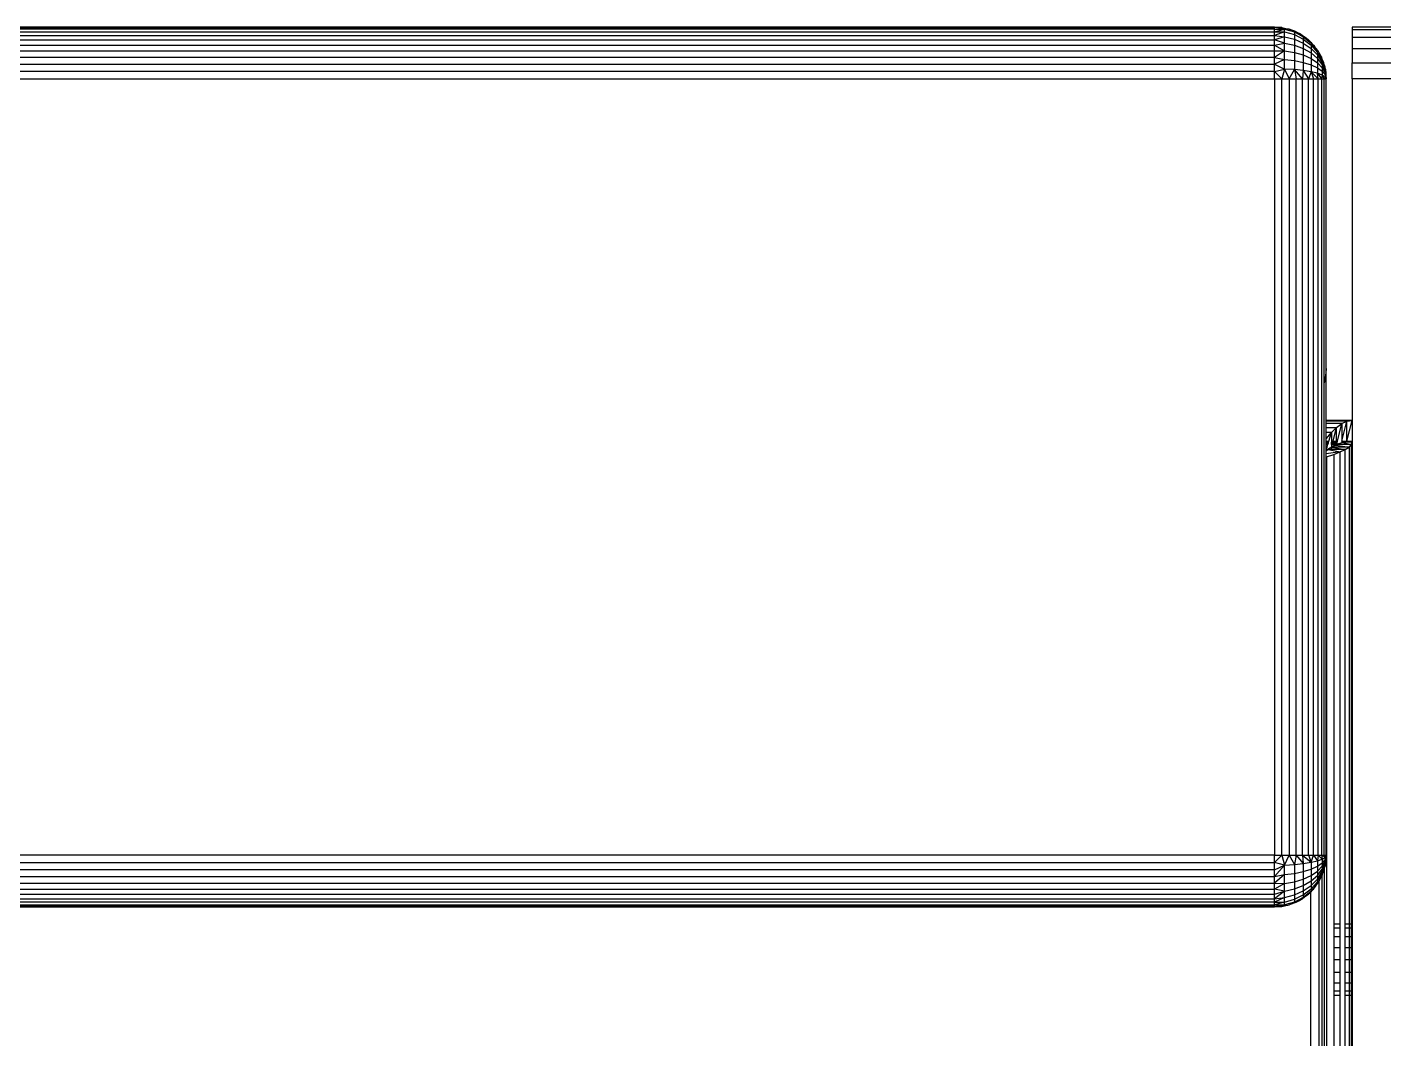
# Model space of a CAD drawing. Header units: inches. Extents: x 12 to 4609, y 5 to 3256.
# Drawn here: x 1554.3 to 1685.4, y 1342 to 1439.7 of the extents above; entities that cross this region are included whole.
import ezdxf

# ---------------------------------------------------------------- set-up
doc = ezdxf.new("R2010")
doc.units = ezdxf.units.IN
doc.header["$MEASUREMENT"] = 0

msp = doc.modelspace()

# ---------------------------------------------------------------- linework, layer by layer
for p, q in [((1674.84, 1439.74), (710.34, 1439.74)), ((710.34, 1439.69), (1674.84, 1439.69)), ((1674.84, 1439.53), (710.34, 1439.53)), ((710.34, 1439.29), (1674.84, 1439.29)), ((1675.5, 1439.69), (1674.84, 1439.74)), ((1674.84, 1439.69), (1674.84, 1439.74)), ((1675.82, 1439.55), (1674.84, 1439.69)), ((1674.84, 1439.53), (1674.84, 1439.69)), ((1675.5, 1439.69), (1674.84, 1439.69)), ((1674.84, 1439.29), (1675.82, 1439.55)), ((1674.84, 1439.53), (1675.82, 1439.55)), ((1674.84, 1439.29), (1674.84, 1439.53)), ((1674.84, 1438.94), (1674.84, 1439.29)), ((1674.84, 1439.29), (1675.82, 1439.27)), ((1675.82, 1439.27), (1674.84, 1438.94)), ((1675.5, 1439.69), (1675.53, 1439.69)), ((1675.55, 1439.69), (1675.53, 1439.69)), ((1675.55, 1439.69), (1675.82, 1439.55)), ((1675.55, 1439.69), (1676.05, 1439.58)), ((1675.82, 1439.55), (1676.05, 1439.58)), ((1675.82, 1439.27), (1675.82, 1439.55)), ((1675.82, 1439.55), (1676.76, 1439.27)), ((1675.82, 1438.81), (1675.82, 1439.27)), ((1675.82, 1439.27), (1676.76, 1439.01)), ((1676.05, 1439.58), (1676.15, 1439.56)), ((1676.2, 1439.55), (1676.15, 1439.56)), ((1676.25, 1439.53), (1676.2, 1439.55)), ((1676.5, 1439.44), (1676.25, 1439.53)), ((1676.25, 1439.53), (1676.76, 1439.27)), ((1676.81, 1439.34), (1676.5, 1439.44)), ((1676.87, 1439.3), (1676.76, 1439.27)), ((1676.76, 1439.27), (1676.76, 1439.01)), ((1676.76, 1439.27), (1677.62, 1438.81)), ((1676.81, 1439.34), (1676.87, 1439.3)), ((1676.92, 1439.29), (1676.87, 1439.3)), ((1676.92, 1439.29), (1677.62, 1438.81)), ((1676.92, 1439.29), (1677.25, 1439.11)), ((1692.34, 1439.74), (1682.34, 1439.74)), ((1682.34, 1439.74), (1682.34, 1439.49)), ((1682.34, 1439.49), (1682.34, 1438.78)), ((1692.34, 1439.49), (1682.34, 1439.49)), ((710.34, 1438.94), (1674.84, 1438.94)), ((710.34, 1438.52), (1674.84, 1438.52)), ((710.34, 1438.01), (1674.84, 1438.01)), ((1674.84, 1438.52), (1674.84, 1438.94)), ((1674.84, 1438.94), (1675.82, 1438.81)), ((1675.82, 1438.81), (1674.84, 1438.52)), ((1675.82, 1438.2), (1674.84, 1438.52)), ((1674.84, 1438.01), (1674.84, 1438.52)), ((1674.84, 1438.01), (1675.82, 1438.2)), ((1674.84, 1437.44), (1674.84, 1438.01)), ((1674.84, 1438.01), (1675.82, 1437.46)), ((1675.82, 1438.2), (1675.82, 1438.81)), ((1675.82, 1438.81), (1676.76, 1438.58)), ((1675.82, 1437.46), (1675.82, 1438.2)), ((1675.82, 1438.2), (1676.76, 1438)), ((1676.76, 1439.01), (1676.76, 1438.58)), ((1676.76, 1439.01), (1677.62, 1438.58)), ((1676.76, 1438.58), (1676.76, 1438)), ((1676.76, 1438.58), (1677.62, 1438.19)), ((1676.76, 1438), (1676.76, 1437.3)), ((1676.76, 1438), (1677.62, 1437.68)), ((1677.34, 1439.07), (1677.25, 1439.11)), ((1677.41, 1439.02), (1677.34, 1439.07)), ((1677.46, 1439), (1677.41, 1439.02)), ((1677.52, 1438.96), (1677.46, 1439)), ((1677.55, 1438.94), (1677.49, 1438.98)), ((1677.55, 1438.94), (1677.52, 1438.96)), ((1677.59, 1438.91), (1677.55, 1438.94)), ((1677.63, 1438.88), (1677.59, 1438.91)), ((1677.59, 1438.91), (1677.62, 1438.81)), ((1677.62, 1438.81), (1677.62, 1438.58)), ((1677.62, 1438.81), (1678.38, 1438.2)), ((1677.62, 1438.58), (1677.62, 1438.19)), ((1677.62, 1438.58), (1678.38, 1438)), ((1677.62, 1438.19), (1677.62, 1437.68)), ((1677.62, 1438.19), (1678.38, 1437.68)), ((1677.63, 1438.88), (1677.79, 1438.78)), ((1677.63, 1438.88), (1678.38, 1438.2)), ((1677.79, 1438.78), (1677.93, 1438.66)), ((1677.93, 1438.66), (1678.11, 1438.52)), ((1678.22, 1438.4), (1678.11, 1438.52)), ((1678.31, 1438.32), (1678.22, 1438.4)), ((1678.39, 1438.26), (1678.31, 1438.32)), ((1678.31, 1438.32), (1678.38, 1438.2)), ((1678.38, 1438.2), (1678.38, 1438)), ((1678.38, 1438.2), (1679, 1437.47)), ((1678.38, 1438.2), (1678.51, 1438.1)), ((1678.38, 1438), (1678.38, 1437.68)), ((1678.38, 1438), (1679, 1437.3)), ((1678.43, 1438.22), (1678.39, 1438.26)), ((1678.44, 1438.19), (1678.43, 1438.22)), ((1678.48, 1438.16), (1678.44, 1438.19)), ((1678.51, 1438.1), (1678.48, 1438.16)), ((1678.62, 1438.01), (1678.51, 1438.1)), ((1678.66, 1437.95), (1678.62, 1438.01)), ((1678.75, 1437.86), (1678.66, 1437.95)), ((1682.34, 1438.78), (1682.34, 1437.68)), ((1682.34, 1438.78), (1692.34, 1438.78)), ((710.34, 1437.44), (1674.84, 1437.44)), ((1674.84, 1436.81), (710.34, 1436.81)), ((1674.84, 1437.44), (1675.82, 1437.46)), ((1675.82, 1437.46), (1674.84, 1436.81)), ((1674.84, 1436.81), (1674.84, 1437.44)), ((1674.84, 1436.15), (1674.84, 1436.81)), ((1674.84, 1436.81), (1675.82, 1436.61)), ((1675.82, 1436.61), (1675.82, 1437.46)), ((1675.82, 1437.46), (1676.76, 1437.3)), ((1676.76, 1437.3), (1676.76, 1436.51)), ((1676.76, 1437.3), (1677.62, 1437.05)), ((1677.62, 1437.68), (1677.62, 1437.05)), ((1677.62, 1437.68), (1678.38, 1437.24)), ((1677.62, 1437.05), (1677.62, 1436.33)), ((1677.62, 1437.05), (1678.38, 1436.7)), ((1678.38, 1437.68), (1678.38, 1437.24)), ((1678.38, 1437.68), (1679, 1437.05)), ((1678.38, 1437.24), (1678.38, 1436.7)), ((1678.38, 1437.24), (1679, 1436.7)), ((1678.38, 1436.7), (1678.38, 1436.09)), ((1678.38, 1436.7), (1679, 1436.28)), ((1678.81, 1437.73), (1678.75, 1437.86)), ((1678.88, 1437.66), (1678.81, 1437.73)), ((1678.91, 1437.65), (1678.88, 1437.66)), ((1679, 1437.51), (1678.91, 1437.65)), ((1679.05, 1437.44), (1679, 1437.51)), ((1679, 1437.51), (1679, 1437.47)), ((1679, 1437.47), (1679, 1437.3)), ((1679.05, 1437.44), (1679, 1437.47)), ((1679, 1437.3), (1679, 1437.05)), ((1679, 1437.3), (1679.46, 1436.54)), ((1679, 1437.05), (1679, 1436.7)), ((1679, 1437.05), (1679.46, 1436.33)), ((1679, 1436.7), (1679, 1436.28)), ((1679, 1436.7), (1679.46, 1436.09)), ((1679.07, 1437.41), (1679.05, 1437.44)), ((1679.09, 1437.37), (1679.07, 1437.41)), ((1679.11, 1437.32), (1679.09, 1437.37)), ((1679.16, 1437.26), (1679.11, 1437.32)), ((1679.17, 1437.24), (1679.16, 1437.26)), ((1679.19, 1437.21), (1679.17, 1437.24)), ((1679.22, 1437.15), (1679.19, 1437.21)), ((1679.38, 1436.85), (1679.22, 1437.15)), ((1679.28, 1436.98), (1679.22, 1437.15)), ((1679.28, 1436.98), (1679.38, 1436.85)), ((1679.38, 1436.85), (1679.39, 1436.81)), ((1679.41, 1436.77), (1679.39, 1436.81)), ((1679.42, 1436.74), (1679.41, 1436.77)), ((1679.44, 1436.66), (1679.42, 1436.74)), ((1679.46, 1436.61), (1679.44, 1436.66)), ((1682.34, 1437.68), (1682.34, 1436.28)), ((1682.34, 1437.68), (1692.34, 1437.68)), ((710.34, 1436.15), (1674.84, 1436.15)), ((1674.84, 1435.45), (710.34, 1435.45)), ((1675.82, 1436.61), (1674.84, 1436.15)), ((1674.84, 1435.45), (1674.84, 1436.15)), ((1674.84, 1436.15), (1675.82, 1435.69)), ((1674.84, 1435.45), (1675.82, 1435.69)), ((1674.84, 1434.74), (1674.84, 1435.45)), ((1674.84, 1435.45), (1675.55, 1434.74)), ((1675.82, 1435.69), (1675.55, 1434.74)), ((1675.82, 1435.69), (1675.82, 1436.61)), ((1675.82, 1436.61), (1676.76, 1436.51)), ((1676.76, 1435.64), (1675.82, 1435.69)), ((1675.82, 1435.69), (1676.25, 1434.74)), ((1676.25, 1434.74), (1676.76, 1435.64)), ((1676.76, 1436.51), (1676.76, 1435.64)), ((1676.76, 1436.51), (1677.62, 1436.33)), ((1677.62, 1435.55), (1676.76, 1435.64)), ((1676.76, 1435.64), (1676.92, 1434.74)), ((1677.55, 1434.74), (1676.76, 1435.64)), ((1677.62, 1435.55), (1677.55, 1434.74)), ((1677.62, 1436.33), (1677.62, 1435.55)), ((1677.62, 1436.33), (1678.38, 1436.09)), ((1678.38, 1435.43), (1677.62, 1435.55)), ((1677.62, 1435.55), (1678.12, 1434.74)), ((1678.38, 1435.43), (1678.12, 1434.74)), ((1678.38, 1436.09), (1678.38, 1435.43)), ((1678.38, 1436.09), (1679, 1435.8)), ((1679, 1435.28), (1678.38, 1435.43)), ((1678.38, 1435.43), (1678.62, 1434.74)), ((1678.38, 1435.43), (1679.05, 1434.74)), ((1679, 1436.28), (1679, 1435.8)), ((1679, 1436.28), (1679.46, 1435.8)), ((1679, 1435.8), (1679, 1435.28)), ((1679, 1435.8), (1679.46, 1435.47)), ((1679.52, 1436.5), (1679.46, 1436.61)), ((1679.46, 1436.61), (1679.46, 1436.54)), ((1679.46, 1436.51), (1679.46, 1436.54)), ((1679.46, 1436.51), (1679.46, 1436.33)), ((1679.53, 1436.37), (1679.46, 1436.51)), ((1679.46, 1436.33), (1679.46, 1436.09)), ((1679.46, 1436.33), (1679.75, 1435.55)), ((1679.46, 1436.09), (1679.46, 1435.8)), ((1679.46, 1436.09), (1679.75, 1435.47)), ((1679.46, 1435.8), (1679.46, 1435.47)), ((1679.46, 1435.8), (1679.75, 1435.28)), ((1679.46, 1435.47), (1679.46, 1435.11)), ((1679.46, 1435.47), (1679.75, 1435.11)), ((1679.6, 1436.29), (1679.52, 1436.5)), ((1679.53, 1436.37), (1679.55, 1436.32)), ((1679.6, 1436.29), (1679.55, 1436.32)), ((1679.61, 1436.23), (1679.6, 1436.29)), ((1679.64, 1436.15), (1679.61, 1436.23)), ((1679.65, 1436.1), (1679.64, 1436.15)), ((1679.66, 1436.06), (1679.65, 1436.1)), ((1679.67, 1436.03), (1679.66, 1436.06)), ((1679.67, 1436.03), (1679.7, 1435.86)), ((1679.73, 1435.8), (1679.7, 1435.86)), ((1679.71, 1435.75), (1679.73, 1435.8)), ((1679.71, 1435.75), (1679.74, 1435.73)), ((1679.74, 1435.73), (1679.73, 1435.8)), ((1679.74, 1435.73), (1679.75, 1435.69)), ((1679.75, 1435.69), (1679.75, 1435.64)), ((1679.75, 1435.64), (1679.77, 1435.57)), ((1679.77, 1435.57), (1679.75, 1435.55)), ((1679.75, 1435.55), (1679.75, 1435.47)), ((1679.78, 1435.5), (1679.75, 1435.55)), ((1679.75, 1435.47), (1679.75, 1435.43)), ((1679.75, 1435.43), (1679.75, 1435.28)), ((1679.75, 1435.43), (1679.8, 1435.14)), ((1679.78, 1435.5), (1679.79, 1435.45)), ((1679.79, 1435.41), (1679.79, 1435.45)), ((1679.83, 1435.14), (1679.79, 1435.41)), ((1679.79, 1435.41), (1679.8, 1435.14)), ((1682.34, 1434.74), (1682.34, 1436.28)), ((1682.34, 1436.28), (1692.34, 1436.28)), ((710.34, 1434.74), (1674.84, 1434.74)), ((1674.84, 1434.74), (1674.84, 1359.74)), ((1674.84, 1434.74), (1675.55, 1434.74)), ((1675.55, 1359.74), (1675.55, 1434.74)), ((1675.55, 1434.74), (1676.25, 1434.74)), ((1676.25, 1434.74), (1676.25, 1359.74)), ((1676.25, 1434.74), (1676.92, 1434.74)), ((1676.92, 1359.74), (1676.92, 1434.74)), ((1676.92, 1434.74), (1677.55, 1434.74)), ((1677.55, 1359.74), (1677.55, 1434.74)), ((1677.55, 1434.74), (1678.12, 1434.74)), ((1678.12, 1359.74), (1678.12, 1434.74)), ((1678.12, 1434.74), (1678.62, 1434.74)), ((1678.62, 1359.74), (1678.62, 1434.74)), ((1678.62, 1434.74), (1679.05, 1434.74)), ((1679.46, 1435.11), (1679, 1435.28)), ((1679.05, 1434.74), (1679, 1435.28)), ((1679, 1435.28), (1679.39, 1434.74)), ((1679.05, 1359.74), (1679.05, 1434.74)), ((1679.05, 1434.74), (1679.39, 1434.74)), ((1679.46, 1435.11), (1679.39, 1434.74)), ((1679.39, 1434.74), (1679.39, 1359.74)), ((1679.39, 1434.74), (1679.64, 1434.74)), ((1679.75, 1434.93), (1679.46, 1435.11)), ((1679.46, 1435.11), (1679.64, 1434.74)), ((1679.64, 1434.74), (1679.75, 1434.93)), ((1679.64, 1434.74), (1679.79, 1434.74)), ((1679.64, 1405.37), (1679.64, 1434.74)), ((1679.75, 1435.28), (1679.75, 1435.11)), ((1679.75, 1435.28), (1679.84, 1434.74)), ((1679.75, 1435.11), (1679.75, 1434.93)), ((1679.75, 1435.11), (1679.84, 1434.74)), ((1679.84, 1434.74), (1679.75, 1434.93)), ((1679.75, 1434.93), (1679.79, 1434.74)), ((1679.79, 1434.74), (1679.84, 1434.74)), ((1679.79, 1434.74), (1679.79, 1406.35)), ((1679.8, 1435.14), (1679.83, 1435.14)), ((1679.84, 1434.74), (1679.8, 1435.14)), ((1679.84, 1434.74), (1679.83, 1435.14)), ((1679.84, 1406.74), (1679.84, 1434.74)), ((1692.34, 1434.74), (1682.34, 1434.74)), ((1682.34, 1434.74), (1682.34, 1401.74)), ((1679.84, 1406.74), (1679.79, 1406.35)), ((1679.84, 1401.74), (1679.84, 1406.74)), ((1679.67, 1405.44), (1679.64, 1405.37)), ((1679.64, 1359.74), (1679.64, 1405.37)), ((1679.79, 1406.35), (1679.67, 1405.44)), ((1679.79, 1406.35), (1679.79, 1359.74)), ((1682.34, 1401.74), (1679.84, 1401.74)), ((1679.84, 1401.66), (1679.84, 1401.74)), ((1681.84, 1401.66), (1679.84, 1401.66)), ((1679.84, 1401.43), (1679.84, 1401.66)), ((1681.34, 1401.43), (1679.84, 1401.43)), ((1679.84, 1401.06), (1679.84, 1401.43)), ((1680.84, 1401.06), (1681.34, 1401.43)), ((1680.93, 1399.74), (1681.34, 1401.43)), ((1681.34, 1401.43), (1681.84, 1401.66)), ((1681.34, 1399.74), (1681.84, 1401.66)), ((1681.34, 1401.43), (1681.34, 1399.74)), ((1681.84, 1401.66), (1682.34, 1401.74)), ((1681.84, 1399.74), (1682.34, 1401.74)), ((1681.84, 1399.74), (1681.84, 1401.66)), ((1682.34, 1401.74), (1682.34, 1399.74)), ((1679.84, 1401.06), (1680.84, 1401.06)), ((1679.84, 1400.57), (1679.84, 1401.06)), ((1680.34, 1400.57), (1679.84, 1400.57)), ((1679.84, 1399.96), (1680.34, 1400.57)), ((1679.84, 1399.96), (1679.84, 1400.57)), ((1679.84, 1399.74), (1679.84, 1399.96)), ((1680.1, 1399.74), (1680.34, 1400.57)), ((1680.34, 1400.57), (1680.84, 1401.06)), ((1680.34, 1400.57), (1680.34, 1399.74)), ((1680.5, 1399.74), (1680.84, 1401.06)), ((1680.84, 1399.74), (1680.84, 1401.06)), ((1679.84, 1399.74), (1679.98, 1399.74)), ((1679.84, 1399.7), (1679.84, 1399.74)), ((1679.84, 1399.7), (1680, 1399.7)), ((1679.84, 1399.59), (1679.84, 1399.7)), ((1679.84, 1399.59), (1680.06, 1399.59)), ((1679.84, 1399.4), (1679.84, 1399.59)), ((1680, 1399.4), (1679.84, 1399.4)), ((1679.84, 1399.15), (1679.84, 1399.4)), ((1679.93, 1399.15), (1679.84, 1399.15)), ((1679.84, 1398.85), (1679.93, 1399.15)), ((1679.84, 1398.85), (1679.84, 1399.15)), ((1680.01, 1398.92), (1679.84, 1398.77)), ((1680.01, 1398.92), (1679.84, 1398.85)), ((1679.84, 1398.77), (1679.84, 1398.85)), ((1679.84, 1398.5), (1679.84, 1398.77)), ((1681.17, 1398.69), (1679.84, 1398.5)), ((1679.93, 1399.15), (1680, 1399.4)), ((1679.98, 1399.74), (1680.1, 1399.74)), ((1680, 1399.7), (1679.98, 1399.74)), ((1680, 1399.7), (1680.09, 1399.7)), ((1680.06, 1399.59), (1680, 1399.7)), ((1680, 1399.4), (1680.06, 1399.59)), ((1680.04, 1398.97), (1680.01, 1398.92)), ((1680.01, 1398.92), (1681.17, 1398.69)), ((1680.19, 1398.92), (1680.01, 1398.92)), ((1680.19, 1399.06), (1680.04, 1398.97)), ((1680.06, 1399.59), (1680.09, 1399.7)), ((1680.09, 1399.7), (1680.1, 1399.74)), ((1680.3, 1399.13), (1680.19, 1399.06)), ((1680.19, 1398.92), (1680.19, 1399.06)), ((1680.3, 1398.92), (1680.19, 1398.92)), ((1680.34, 1399.15), (1680.3, 1399.13)), ((1680.3, 1399.13), (1680.3, 1398.92)), ((1680.34, 1398.92), (1680.3, 1398.92)), ((1680.34, 1399.74), (1680.5, 1399.74)), ((1680.34, 1399.74), (1680.34, 1399.7)), ((1680.34, 1399.7), (1680.49, 1399.7)), ((1680.34, 1399.7), (1680.34, 1399.64)), ((1680.47, 1399.64), (1680.34, 1399.64)), ((1680.34, 1399.59), (1680.34, 1399.64)), ((1680.34, 1399.59), (1680.46, 1399.59)), ((1680.34, 1399.4), (1680.34, 1399.59)), ((1680.41, 1399.4), (1680.34, 1399.4)), ((1680.34, 1399.4), (1680.34, 1399.15)), ((1680.34, 1399.15), (1680.41, 1399.4)), ((1680.73, 1399.35), (1680.34, 1399.15)), ((1682.04, 1399.16), (1680.34, 1399.15)), ((1680.34, 1399.15), (1681.67, 1398.92)), ((1680.34, 1399.15), (1680.34, 1398.92)), ((1681.67, 1398.92), (1680.34, 1398.92)), ((1680.41, 1399.4), (1680.46, 1399.59)), ((1680.41, 1399.4), (1680.84, 1399.52)), ((1680.84, 1399.4), (1680.41, 1399.4)), ((1680.41, 1399.4), (1680.73, 1399.35)), ((1680.46, 1399.59), (1680.47, 1399.64)), ((1680.46, 1399.59), (1680.84, 1399.59)), ((1680.47, 1399.64), (1680.49, 1399.7)), ((1680.84, 1399.64), (1680.47, 1399.64)), ((1680.5, 1399.74), (1680.49, 1399.7)), ((1680.49, 1399.7), (1680.84, 1399.7)), ((1680.5, 1399.74), (1680.84, 1399.74)), ((1680.57, 1398.45), (1681.17, 1398.69)), ((1680.78, 1399.34), (1680.73, 1399.35)), ((1680.84, 1399.4), (1680.78, 1399.34)), ((1680.78, 1399.34), (1682.04, 1399.16)), ((1680.84, 1399.74), (1680.93, 1399.74)), ((1680.84, 1399.7), (1680.84, 1399.74)), ((1680.84, 1399.7), (1680.92, 1399.7)), ((1680.84, 1399.64), (1680.84, 1399.7)), ((1680.9, 1399.64), (1680.84, 1399.64)), ((1680.84, 1399.59), (1680.84, 1399.64)), ((1681.34, 1399.59), (1680.84, 1399.4)), ((1680.84, 1399.59), (1680.89, 1399.59)), ((1680.84, 1399.52), (1680.84, 1399.59)), ((1680.84, 1399.52), (1680.88, 1399.53)), ((1680.84, 1399.4), (1680.88, 1399.53)), ((1680.84, 1399.4), (1680.84, 1399.52)), ((1680.92, 1399.4), (1680.84, 1399.4)), ((1680.88, 1399.53), (1680.89, 1399.59)), ((1680.89, 1399.59), (1680.9, 1399.64)), ((1680.9, 1399.64), (1680.92, 1399.7)), ((1680.92, 1399.7), (1680.93, 1399.74)), ((1682.27, 1399.4), (1680.92, 1399.4)), ((1681.17, 1398.69), (1681.67, 1398.92)), ((1681.17, 1353.08), (1681.17, 1398.69)), ((1681.34, 1399.74), (1681.38, 1399.74)), ((1681.38, 1399.74), (1681.34, 1399.7)), ((1681.34, 1399.74), (1681.34, 1399.7)), ((1681.34, 1399.7), (1681.34, 1399.64)), ((1681.34, 1399.7), (1681.84, 1399.7)), ((1681.34, 1399.64), (1681.45, 1399.61)), ((1681.57, 1399.64), (1681.34, 1399.64)), ((1681.34, 1399.64), (1681.34, 1399.59)), ((1681.45, 1399.61), (1681.34, 1399.59)), ((1681.38, 1399.74), (1681.84, 1399.74)), ((1681.57, 1399.64), (1681.45, 1399.61)), ((1681.45, 1399.61), (1682.27, 1399.4)), ((1681.69, 1399.64), (1681.57, 1399.64)), ((1681.67, 1398.92), (1682.04, 1399.16)), ((1681.67, 1353.08), (1681.67, 1398.92)), ((1681.69, 1399.64), (1682.34, 1399.74)), ((1681.84, 1399.7), (1681.69, 1399.64)), ((1682.34, 1399.64), (1681.69, 1399.64)), ((1682.34, 1399.74), (1681.84, 1399.7)), ((1681.84, 1399.7), (1681.84, 1399.74)), ((1681.84, 1399.74), (1682.34, 1399.74)), ((1682.04, 1399.16), (1682.27, 1399.4)), ((1682.04, 1399.16), (1682.04, 1353.08)), ((1682.27, 1399.4), (1682.34, 1399.64)), ((1682.27, 1353.08), (1682.27, 1399.4)), ((1682.34, 1399.74), (1682.34, 1399.64)), ((1682.34, 1399.64), (1682.34, 1353.08)), ((1679.84, 1398.23), (1679.84, 1398.5)), ((1679.84, 1398.23), (1679.87, 1398.21)), ((1679.84, 1398.2), (1679.84, 1398.23)), ((1679.84, 1398.2), (1679.87, 1398.21)), ((1679.84, 1359.74), (1679.84, 1398.2)), ((1679.87, 1398.21), (1680.57, 1398.45)), ((1679.87, 1398.21), (1679.87, 1053.84)), ((1680.57, 1398.45), (1680.57, 1353.08)), ((1674.84, 1359.74), (710.34, 1359.74)), ((1675.55, 1359.74), (1674.84, 1359.03)), ((1674.84, 1359.03), (1674.84, 1359.74)), ((1674.84, 1359.74), (1675.55, 1359.74)), ((1675.55, 1359.74), (1675.82, 1358.78)), ((1675.55, 1359.74), (1676.25, 1359.74)), ((1675.82, 1358.78), (1676.25, 1359.74)), ((1676.25, 1359.74), (1676.76, 1358.84)), ((1676.25, 1359.74), (1676.92, 1359.74)), ((1676.92, 1359.74), (1676.76, 1358.84)), ((1676.92, 1359.74), (1677.62, 1358.93)), ((1676.92, 1359.74), (1677.55, 1359.74)), ((1677.55, 1359.74), (1677.62, 1358.93)), ((1677.55, 1359.74), (1678.38, 1359.05)), ((1677.55, 1359.74), (1678.12, 1359.74)), ((1678.12, 1359.74), (1678.38, 1359.05)), ((1678.12, 1359.74), (1678.62, 1359.74)), ((1678.38, 1359.05), (1678.62, 1359.74)), ((1678.62, 1359.74), (1679, 1359.2)), ((1678.62, 1359.74), (1679.05, 1359.74)), ((1679.05, 1359.74), (1679, 1359.2)), ((1679, 1359.2), (1679.46, 1359.36)), ((1679.05, 1359.74), (1679.46, 1359.36)), ((1679.05, 1359.74), (1679.39, 1359.74)), ((1679.39, 1359.74), (1679.46, 1359.36)), ((1679.39, 1359.74), (1679.75, 1359.55)), ((1679.39, 1359.74), (1679.64, 1359.74)), ((1679.46, 1359.36), (1679.75, 1359.55)), ((1679.46, 1359.01), (1679.75, 1359.36)), ((1679.46, 1359.36), (1679.46, 1359.01)), ((1679.64, 1359.74), (1679.75, 1359.55)), ((1679.64, 1359.74), (1679.79, 1359.74)), ((1679.75, 1359.2), (1679.84, 1359.74)), ((1679.75, 1359.36), (1679.84, 1359.74)), ((1679.75, 1359.55), (1679.84, 1359.74)), ((1679.75, 1359.55), (1679.79, 1359.74)), ((1679.75, 1359.55), (1679.75, 1359.36)), ((1679.75, 1359.36), (1679.75, 1359.2)), ((1679.79, 1359.03), (1679.84, 1359.74)), ((1679.79, 1359.74), (1679.84, 1359.74)), ((710.34, 1359.03), (1674.84, 1359.03)), ((1674.84, 1358.33), (710.34, 1358.33)), ((1675.82, 1358.78), (1674.84, 1359.03)), ((1674.84, 1358.33), (1674.84, 1359.03)), ((1674.84, 1357.66), (1675.82, 1358.78)), ((1674.84, 1358.33), (1675.82, 1358.78)), ((1674.84, 1357.66), (1674.84, 1358.33)), ((1675.82, 1358.78), (1676.76, 1358.84)), ((1675.82, 1357.86), (1675.82, 1358.78)), ((1676.76, 1358.84), (1677.62, 1358.93)), ((1676.76, 1358.84), (1676.76, 1357.97)), ((1676.76, 1357.97), (1677.62, 1358.15)), ((1677.62, 1358.93), (1678.38, 1359.05)), ((1677.62, 1358.93), (1677.62, 1358.15)), ((1677.62, 1358.15), (1678.38, 1358.38)), ((1677.62, 1358.15), (1677.62, 1357.43)), ((1678.38, 1359.05), (1679, 1359.2)), ((1678.38, 1359.05), (1678.38, 1358.38)), ((1678.38, 1358.38), (1679, 1358.67)), ((1678.38, 1358.38), (1678.38, 1357.77)), ((1678.38, 1357.77), (1679, 1358.19)), ((1679, 1359.2), (1679, 1358.67)), ((1679, 1358.67), (1679.46, 1359.01)), ((1679, 1358.19), (1679.46, 1358.67)), ((1679, 1358.67), (1679, 1358.19)), ((1679, 1357.77), (1679.46, 1358.38)), ((1679, 1358.19), (1679, 1357.77)), ((1679, 1357.43), (1679.46, 1358.15)), ((1679.46, 1358.67), (1679.75, 1359.2)), ((1679.46, 1359.01), (1679.46, 1358.67)), ((1679.46, 1358.38), (1679.75, 1359.01)), ((1679.46, 1358.15), (1679.73, 1358.88)), ((1679.46, 1358.67), (1679.46, 1358.38)), ((1679.46, 1358.38), (1679.46, 1358.15)), ((1679.46, 1358.15), (1679.46, 1357.97)), ((1679.54, 1358.13), (1679.46, 1357.97)), ((1679.55, 1358.16), (1679.54, 1358.13)), ((1679.55, 1358.16), (1679.64, 1358.33)), ((1679.64, 1358.33), (1679.66, 1358.41)), ((1679.64, 1358.33), (1679.64, 1336.15)), ((1679.66, 1358.41), (1679.67, 1358.44)), ((1679.67, 1358.44), (1679.7, 1358.61)), ((1679.72, 1358.69), (1679.7, 1358.61)), ((1679.75, 1358.78), (1679.71, 1358.72)), ((1679.71, 1358.72), (1679.73, 1358.73)), ((1679.71, 1358.72), (1679.72, 1358.69)), ((1679.73, 1358.88), (1679.75, 1358.93)), ((1679.73, 1358.88), (1679.75, 1358.84)), ((1679.73, 1358.73), (1679.75, 1358.78)), ((1679.75, 1359.2), (1679.76, 1359.09)), ((1679.75, 1359.05), (1679.76, 1359.09)), ((1679.75, 1359.05), (1679.75, 1359.01)), ((1679.75, 1358.93), (1679.79, 1359.03)), ((1679.75, 1359.01), (1679.75, 1358.93)), ((1679.75, 1358.84), (1679.75, 1358.78)), ((710.34, 1357.66), (1674.84, 1357.66)), ((710.34, 1357.03), (1674.84, 1357.03)), ((1674.84, 1357.66), (1675.82, 1357.86)), ((1675.82, 1357.86), (1674.84, 1357.03)), ((1674.84, 1357.03), (1674.84, 1357.66)), ((1674.84, 1356.46), (1674.84, 1357.03)), ((1674.84, 1357.03), (1675.82, 1357.01)), ((1675.82, 1357.01), (1674.84, 1356.46)), ((1675.82, 1357.86), (1676.76, 1357.97)), ((1675.82, 1357.01), (1675.82, 1357.86)), ((1675.82, 1357.01), (1676.76, 1357.17)), ((1675.82, 1356.27), (1675.82, 1357.01)), ((1676.76, 1357.97), (1676.76, 1357.17)), ((1676.76, 1357.17), (1677.62, 1357.43)), ((1676.76, 1357.17), (1676.76, 1356.47)), ((1676.76, 1356.47), (1677.62, 1356.8)), ((1677.62, 1357.43), (1678.38, 1357.77)), ((1677.62, 1357.43), (1677.62, 1356.8)), ((1677.62, 1356.8), (1678.38, 1357.24)), ((1677.62, 1356.28), (1678.38, 1356.8)), ((1677.62, 1356.8), (1677.62, 1356.28)), ((1678.38, 1357.24), (1679, 1357.77)), ((1678.38, 1357.77), (1678.38, 1357.24)), ((1678.38, 1356.8), (1679, 1357.43)), ((1678.38, 1357.24), (1678.38, 1356.8)), ((1678.38, 1356.47), (1679, 1357.17)), ((1678.38, 1356.8), (1678.38, 1356.47)), ((1678.79, 1356.74), (1678.38, 1356.27)), ((1678.51, 1356.38), (1678.79, 1356.74)), ((1678.62, 1356.46), (1678.79, 1356.74)), ((1678.79, 1356.74), (1678.94, 1356.91)), ((1678.94, 1356.91), (1679, 1357.01)), ((1679, 1357.17), (1679.46, 1357.94)), ((1679, 1357.77), (1679, 1357.43)), ((1679, 1357.43), (1679, 1357.17)), ((1679, 1357.17), (1679, 1357.01)), ((1679, 1357.01), (1679.12, 1357.17)), ((1679.05, 1357.03), (1679, 1357.01)), ((1679.12, 1357.17), (1679.05, 1357.03)), ((1679.12, 1357.17), (1679.17, 1357.24)), ((1679.12, 1357.17), (1679.12, 1337.3)), ((1679.17, 1357.24), (1679.25, 1357.43)), ((1679.25, 1357.43), (1679.39, 1357.66)), ((1679.25, 1357.43), (1679.33, 1357.62)), ((1679.45, 1357.85), (1679.33, 1357.62)), ((1679.45, 1357.85), (1679.39, 1357.66)), ((1679.46, 1357.94), (1679.45, 1357.85)), ((1679.45, 1336.64), (1679.45, 1357.85)), ((1679.46, 1357.97), (1679.46, 1357.94)), ((710.34, 1356.46), (1674.84, 1356.46)), ((710.34, 1355.96), (1674.84, 1355.96)), ((710.34, 1355.53), (1674.84, 1355.53)), ((1675.82, 1356.27), (1674.84, 1356.46)), ((1674.84, 1355.96), (1674.84, 1356.46)), ((1674.84, 1355.96), (1675.82, 1356.27)), ((1675.82, 1356.27), (1674.84, 1355.53)), ((1674.84, 1355.53), (1674.84, 1355.96)), ((1674.84, 1355.53), (1675.82, 1355.66)), ((1675.82, 1355.66), (1674.84, 1355.19)), ((1674.84, 1355.19), (1674.84, 1355.53)), ((1675.82, 1356.27), (1676.76, 1356.47)), ((1675.82, 1355.66), (1675.82, 1356.27)), ((1675.82, 1355.66), (1676.76, 1355.9)), ((1675.82, 1355.21), (1675.82, 1355.66)), ((1675.82, 1355.21), (1676.76, 1355.47)), ((1676.76, 1356.47), (1676.76, 1355.9)), ((1676.76, 1355.9), (1677.62, 1356.28)), ((1676.76, 1355.47), (1677.62, 1355.9)), ((1676.76, 1355.9), (1676.76, 1355.47)), ((1677.62, 1355.66), (1676.76, 1355.21)), ((1676.76, 1355.47), (1676.76, 1355.21)), ((1677.25, 1355.37), (1677.34, 1355.41)), ((1677.34, 1355.41), (1677.46, 1355.49)), ((1677.46, 1355.49), (1677.58, 1355.59)), ((1677.46, 1355.49), (1677.55, 1355.53)), ((1677.58, 1355.59), (1677.55, 1355.53)), ((1677.58, 1355.59), (1677.86, 1355.8)), ((1677.62, 1355.66), (1677.58, 1355.59)), ((1677.62, 1355.9), (1678.38, 1356.47)), ((1677.62, 1356.28), (1677.62, 1355.9)), ((1678.34, 1356.24), (1677.62, 1355.66)), ((1677.62, 1355.9), (1677.62, 1355.66)), ((1677.62, 1355.66), (1677.86, 1355.8)), ((1677.86, 1355.8), (1678.12, 1355.96)), ((1678.12, 1355.96), (1678.22, 1356.08)), ((1678.34, 1356.24), (1678.22, 1356.08)), ((1678.22, 1356.08), (1678.34, 1356.17)), ((1678.38, 1356.27), (1678.34, 1356.24)), ((1678.34, 1356.17), (1678.34, 1356.24)), ((1678.34, 1356.17), (1678.38, 1356.2)), ((1678.34, 1338.3), (1678.34, 1356.17)), ((1678.38, 1356.47), (1678.38, 1356.27)), ((1678.38, 1356.27), (1678.51, 1356.38)), ((1678.38, 1356.2), (1678.51, 1356.38)), ((1678.51, 1356.38), (1678.62, 1356.46)), ((1674.84, 1355.19), (710.34, 1355.19)), ((710.34, 1354.94), (1674.84, 1354.94)), ((1674.84, 1354.79), (710.34, 1354.79)), ((710.34, 1354.74), (1674.84, 1354.74)), ((1675.82, 1355.21), (1674.84, 1354.94)), ((1674.84, 1355.19), (1675.82, 1355.21)), ((1674.84, 1354.94), (1674.84, 1355.19)), ((1674.84, 1354.79), (1674.84, 1354.94)), ((1674.84, 1354.94), (1675.82, 1354.93)), ((1674.84, 1354.79), (1675.82, 1354.93)), ((1674.84, 1354.74), (1674.84, 1354.79)), ((1674.84, 1354.74), (1675.23, 1354.79)), ((1674.84, 1354.79), (1675.23, 1354.79)), ((1675.23, 1354.79), (1675.66, 1354.85)), ((1675.23, 1354.79), (1675.55, 1354.79)), ((1675.55, 1354.79), (1676.05, 1354.9)), ((1675.66, 1354.85), (1675.55, 1354.79)), ((1675.82, 1354.93), (1675.66, 1354.85)), ((1675.66, 1354.85), (1676.05, 1354.9)), ((1676.76, 1355.21), (1675.82, 1354.93)), ((1675.82, 1354.93), (1675.82, 1355.21)), ((1675.82, 1354.93), (1676.05, 1354.9)), ((1676.05, 1354.9), (1676.14, 1354.91)), ((1676.14, 1354.91), (1676.21, 1354.94)), ((1676.21, 1354.94), (1676.25, 1354.94)), ((1676.25, 1354.94), (1676.39, 1355.01)), ((1676.39, 1355.01), (1676.76, 1355.21)), ((1676.39, 1355.01), (1676.92, 1355.19)), ((1677.25, 1355.37), (1676.76, 1355.21)), ((1676.76, 1355.21), (1676.84, 1355.2)), ((1676.84, 1355.2), (1677.25, 1355.37)), ((1676.84, 1355.2), (1676.92, 1355.19)), ((1676.92, 1355.19), (1677.25, 1355.37)), ((1681.17, 1353.08), (1680.57, 1353.08)), ((1680.57, 1353.08), (1680.57, 1352.67)), ((1681.17, 1352.67), (1681.17, 1353.08)), ((1682.04, 1353.08), (1681.67, 1353.08)), ((1681.67, 1352.67), (1681.67, 1353.08)), ((1682.27, 1353.08), (1682.04, 1353.08)), ((1682.04, 1353.08), (1682.04, 1352.67)), ((1682.34, 1353.08), (1682.27, 1353.08)), ((1682.27, 1352.67), (1682.27, 1353.08)), ((1682.34, 1353.08), (1682.34, 1352.67)), ((1681.17, 1352.67), (1680.57, 1352.67)), ((1680.57, 1352.67), (1680.57, 1351.89)), ((1680.57, 1351.89), (1681.17, 1351.89)), ((1680.57, 1351.89), (1680.57, 1350.83)), ((1681.17, 1351.89), (1681.17, 1352.67)), ((1681.17, 1350.83), (1681.17, 1351.89)), ((1682.04, 1352.67), (1681.67, 1352.67)), ((1681.67, 1351.89), (1681.67, 1352.67)), ((1681.67, 1351.89), (1682.04, 1351.89)), ((1681.67, 1350.83), (1681.67, 1351.89)), ((1682.27, 1352.67), (1682.04, 1352.67)), ((1682.04, 1352.67), (1682.04, 1351.89)), ((1682.04, 1351.89), (1682.27, 1351.89)), ((1682.04, 1351.89), (1682.04, 1350.83)), ((1682.34, 1352.67), (1682.27, 1352.67)), ((1682.27, 1351.89), (1682.27, 1352.67)), ((1682.27, 1351.89), (1682.34, 1351.89)), ((1682.27, 1350.83), (1682.27, 1351.89)), ((1682.34, 1352.67), (1682.34, 1351.89)), ((1682.34, 1351.89), (1682.34, 1350.83)), ((1680.57, 1350.83), (1681.17, 1350.83)), ((1680.57, 1350.83), (1680.57, 1349.64)), ((1681.17, 1349.64), (1681.17, 1350.83)), ((1681.67, 1350.83), (1682.04, 1350.83)), ((1681.67, 1349.64), (1681.67, 1350.83)), ((1682.04, 1350.83), (1682.27, 1350.83)), ((1682.04, 1350.83), (1682.04, 1349.64)), ((1682.27, 1350.83), (1682.34, 1350.83)), ((1682.27, 1349.64), (1682.27, 1350.83)), ((1682.34, 1350.83), (1682.34, 1349.64)), ((1680.57, 1349.64), (1681.17, 1349.64)), ((1680.57, 1349.64), (1680.57, 1348.44)), ((1681.17, 1348.44), (1681.17, 1349.64)), ((1681.67, 1349.64), (1682.04, 1349.64)), ((1681.67, 1348.44), (1681.67, 1349.64)), ((1682.04, 1349.64), (1682.27, 1349.64)), ((1682.04, 1349.64), (1682.04, 1348.44)), ((1682.27, 1349.64), (1682.34, 1349.64)), ((1682.27, 1348.44), (1682.27, 1349.64)), ((1682.34, 1349.64), (1682.34, 1348.44)), ((1680.57, 1348.44), (1681.17, 1348.44)), ((1680.57, 1348.44), (1680.57, 1347.39)), ((1681.17, 1347.39), (1681.17, 1348.44)), ((1681.67, 1348.44), (1682.04, 1348.44)), ((1681.67, 1347.39), (1681.67, 1348.44)), ((1682.04, 1348.44), (1682.27, 1348.44)), ((1682.04, 1348.44), (1682.04, 1347.39)), ((1682.27, 1348.44), (1682.34, 1348.44)), ((1682.27, 1347.39), (1682.27, 1348.44)), ((1682.34, 1348.44), (1682.34, 1347.39)), ((1680.57, 1347.39), (1681.17, 1347.39)), ((1680.57, 1347.39), (1680.57, 1346.61)), ((1681.17, 1346.61), (1680.57, 1346.61)), ((1680.57, 1346.61), (1680.57, 1346.19)), ((1681.17, 1346.61), (1681.17, 1347.39)), ((1681.17, 1346.19), (1681.17, 1346.61)), ((1681.67, 1347.39), (1682.04, 1347.39)), ((1681.67, 1346.61), (1681.67, 1347.39)), ((1682.04, 1346.61), (1681.67, 1346.61)), ((1681.67, 1346.19), (1681.67, 1346.61)), ((1682.04, 1347.39), (1682.27, 1347.39)), ((1682.04, 1347.39), (1682.04, 1346.61)), ((1682.27, 1346.61), (1682.04, 1346.61)), ((1682.04, 1346.61), (1682.04, 1346.19)), ((1682.27, 1347.39), (1682.34, 1347.39)), ((1682.27, 1346.61), (1682.27, 1347.39)), ((1682.34, 1346.61), (1682.27, 1346.61)), ((1682.27, 1346.19), (1682.27, 1346.61)), ((1682.34, 1347.39), (1682.34, 1346.61)), ((1682.34, 1346.61), (1682.34, 1346.19)), ((1681.17, 1346.19), (1680.57, 1346.19)), ((1680.57, 1346.19), (1680.57, 1278.12)), ((1681.17, 1278.12), (1681.17, 1346.19)), ((1682.04, 1346.19), (1681.67, 1346.19)), ((1681.67, 1278.12), (1681.67, 1346.19)), ((1682.27, 1346.19), (1682.04, 1346.19)), ((1682.04, 1346.19), (1682.04, 1278.12)), ((1682.34, 1346.19), (1682.27, 1346.19)), ((1682.27, 1278.12), (1682.27, 1346.19)), ((1682.34, 1346.19), (1682.34, 1278.12))]:
    msp.add_line(p, q)

doc.saveas('drawing.dxf')
